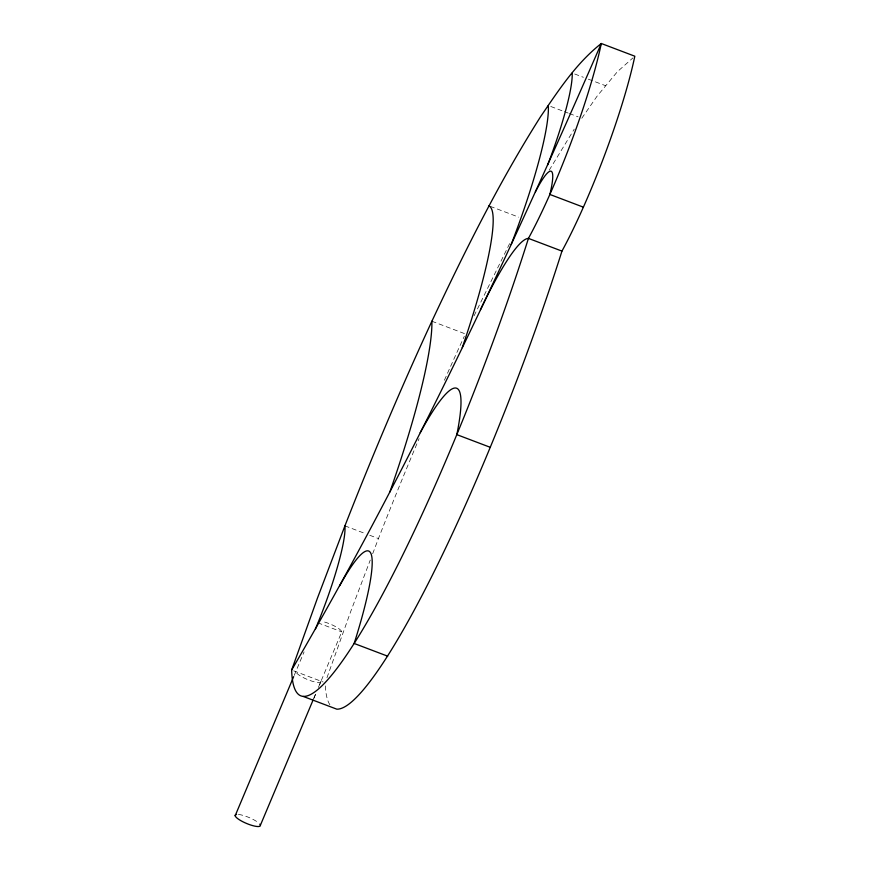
<?xml version="1.0" encoding="UTF-8"?>
<svg xmlns="http://www.w3.org/2000/svg" width="870" height="870" viewBox="0 0 870 870"><rect width="100%" height="100%" fill="white"/><g stroke="black" fill="none" stroke-linecap="round" stroke-linejoin="round"><path stroke-width="0.65" stroke-dasharray="4.35 3.26" d="M326.968 677.708L351.023 610.686L370.261 560.073M372.675 553.755L378.439 538.573A596.613 86.587 -69.2 0 1 419.112 438.589M294.212 675.392L304.087 651.902M313.624 698.74L316.267 692.476M318.376 687.463L341.758 631.881A13.626 3.219 22.8 0 0 322.291 621.474M313.896 698.284L315.995 693.27M319.692 684.505L320.747 681.993M474.085 315.788L510.212 242.415M549.22 170.183L574.254 129.151M581.802 118.244L597.114 96.135L617.417 71.677L632.892 57.931M574.689 73.993L583.379 77.289M588.337 79.17L605.727 85.76M550.764 106.477L563.184 111.175M564.423 111.654L568.143 113.067M569.382 113.535L578.082 116.83M490.158 206.31L518.705 217.141M431.89 321.226L465.406 333.939M344.922 525.861L364.791 533.386M369.75 535.267L378.439 538.573M317.8 622.789L341.758 631.881M293.712 670.846L323.085 681.982M329.893 704.754A373.099 54.147 -69.2 0 1 325.217 684.418M444.407 380.223A596.613 86.587 -69.2 0 1 464.308 336.309M321.008 681.199A13.626 3.219 22.8 0 1 309.035 680.144A13.626 3.219 22.8 0 1 295.789 671.629M238.423 814.461A13.626 3.219 22.8 0 1 258.39 822.759"/><path stroke-width="1.3" d="M291.635 670.063C409.248 468.702 508.21 257.096 601.3 43.5A145.91 21.174 -69.2 0 1 528.438 238.391A373.099 54.147 -69.2 0 1 377.765 603.225A373.099 54.147 -69.2 0 1 291.635 670.063L317.506 597.973L344.922 525.861A596.613 86.587 -69.2 0 1 431.89 321.226C464.765 251.234 499.304 181.83 540.738 116.439C558.583 90.36 576.168 63.249 601.3 43.5L634.817 56.213A145.91 21.174 -69.2 0 1 561.955 251.104A373.099 54.147 -69.2 0 1 336.777 709.159L303.26 696.446M235.183 815.701L293.679 676.643M260.391 825.26L313.102 699.991M583.389 207.169L549.873 194.456A64.63 9.385 -69.2 0 0 535.387 191.846M561.955 251.104L528.438 238.391A166.366 24.142 -69.2 0 0 480.436 309.763M490.343 447.343L456.826 434.63A173.054 25.121 -69.2 0 0 420.221 432.662M387.672 656.176L354.155 643.463A142.169 20.63 -69.2 0 0 339.724 585.673M572.199 73.047A98.027 14.224 -69.2 0 1 547.698 164.854M431.89 321.226A226.787 32.919 -69.2 0 1 389.814 492.094M344.922 525.861A90.241 13.093 -69.2 0 1 315.397 629.064M548.285 105.531A144.235 20.934 -69.2 0 1 511.158 244.524M488.907 205.842A181.482 26.339 -69.2 0 1 462.242 347.652M259.804 824.14A13.626 3.219 22.8 0 1 246.775 823.553A13.626 3.219 22.8 0 1 236.553 814.472"/></g></svg>
